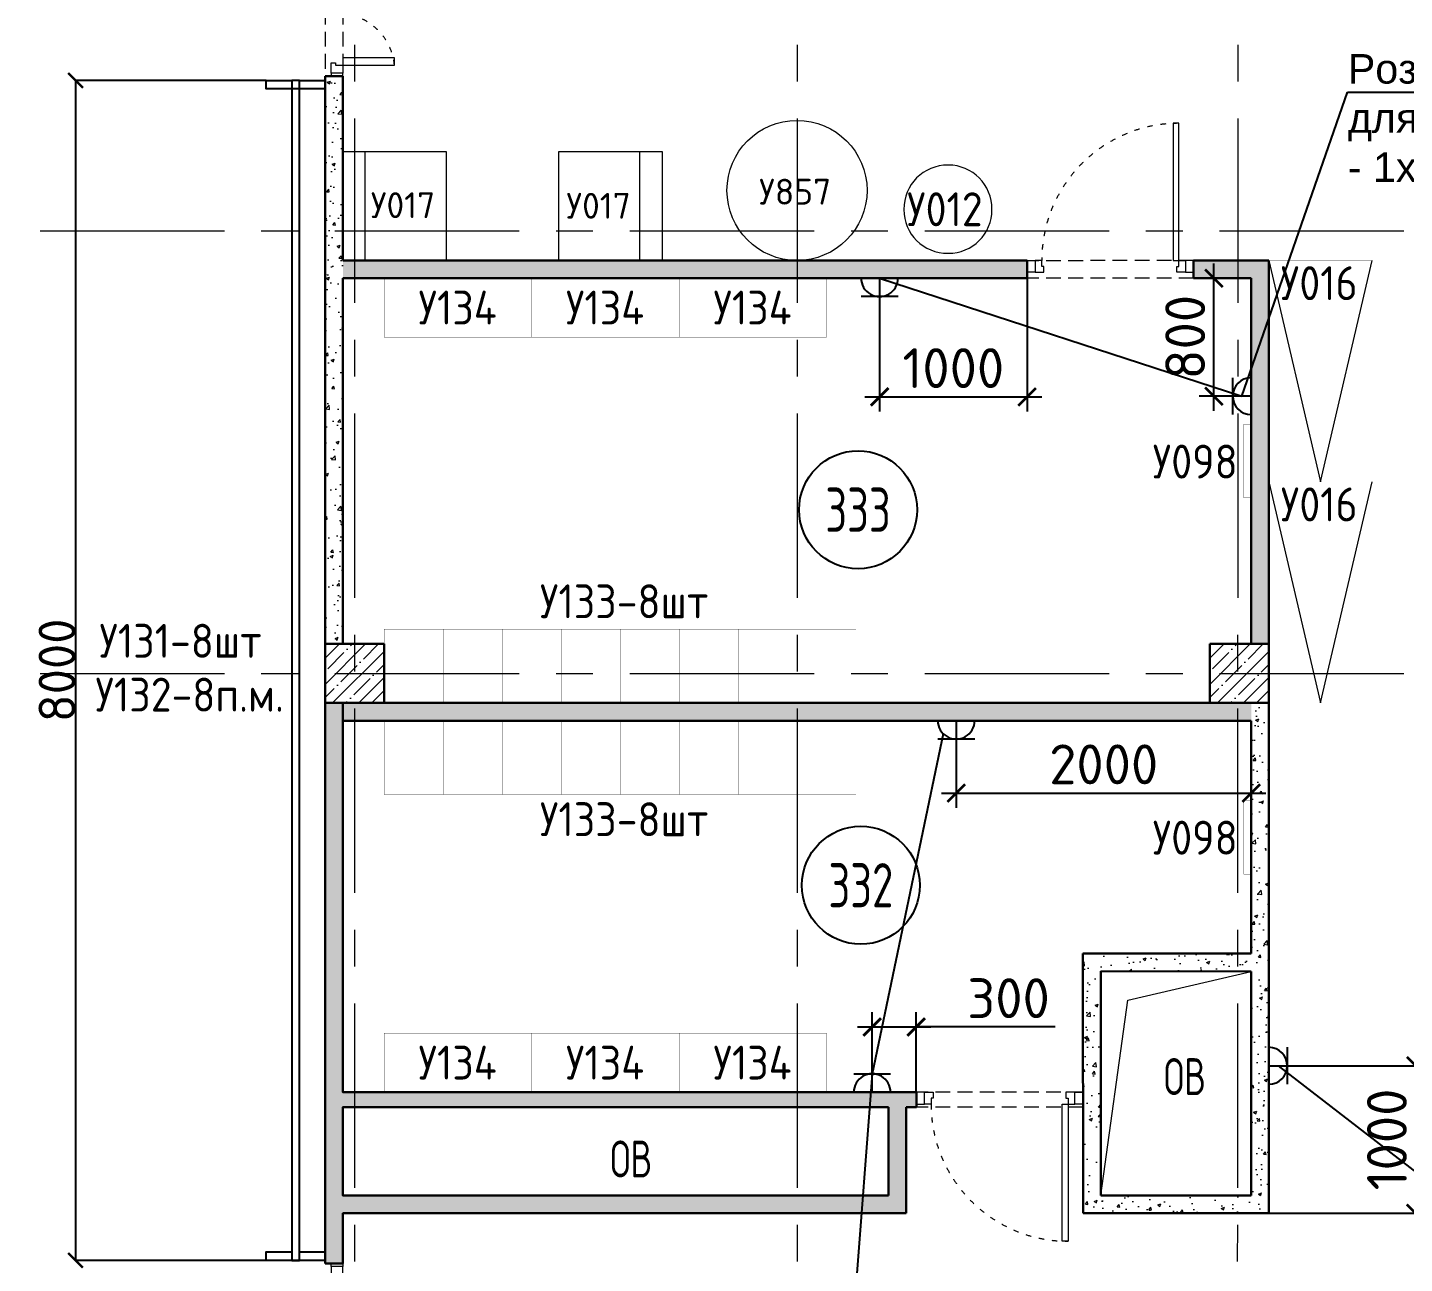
# Model space of a CAD drawing. Header units: millimetres. Extents: x -8417289 to 9420486, y 0 to 166066.
# Drawn here: x 61424 to 70762, y 108601 to 116980 of the extents above; entities that cross this region are included whole.
import ezdxf
from ezdxf import colors
from ezdxf.entities.mleader import LeaderData, LeaderLine
from ezdxf.enums import TextEntityAlignment as Align
from ezdxf.math import Vec2, Vec3

# ---------------------------------------------------------------- set-up
doc = ezdxf.new("R2010")
doc.units = ezdxf.units.MM
doc.header["$MEASUREMENT"] = 0
doc.header["$PDMODE"] = 3
doc.header["$PDSIZE"] = -4
for name, pattern in [('ACAD_ISO03W100', [30, 12, -18]), ('ADSK_Штриховая_ш2 п1', [3, 2, -1]), ('CENTER', [2, 1.25, -0.25, 0.25, -0.25])]:
    doc.linetypes.add(name, pattern=pattern)
doc.layers.get('0').update_dxf_attribs({"color": 250, "lineweight": 9})
doc.layers.get('Defpoints').update_dxf_attribs({"color": 6})
for name, color, linetype, lineweight in [('АР_Двери', 175, 'Continuous', 18), ('АР_Колонны', 250, 'Continuous', 30), ('АР_Колонны Штрих', 250, 'Continuous', 5), ('АР_Маркер экспликации', 239, 'Continuous', 13), ('АР_Номер помещения', 1, 'Continuous', 25), ('АР_Оси', 195, 'Continuous', 9), ('АР_Перегородки газоблок', 165, 'Continuous', 30), ('АР_Перегородки газоблок_Штрих', 165, 'Continuous', 5), ('АР_тонкая линия', 250, 'Continuous', 0), ('ТХ_мебель передв', 250, 'Continuous', 13), ('ТХ_ОСНОВНОЙ', 103, 'Continuous', 25)]:
    doc.layers.add(name, color=color, linetype=linetype, lineweight=lineweight)
for name, color, linetype in [('АР_Отверстия', 251, 'Continuous'), ('ТХ_мебель передв_поз', 251, 'Continuous'), ('ТХ_привязки ЭО', 96, 'Continuous'), ('ТХ_привязки_ЭО', 96, 'Continuous'), ('ТХ_размеры', 240, 'Continuous'), ('ТХ_розетки ЭО', 86, 'Continuous'), ('ТХ_спорт', 40, 'Continuous'), ('ТХ_спорт_поз', 40, 'Continuous')]:
    doc.layers.add(name, color=color, linetype=linetype)
doc.styles.add('GOST 2.304', font='CS_Gost2304.shx')
doc.styles.add('gost_A', font='CS_Gost2304.shx', dxfattribs={"width": 0.71})
doc.styles.add('ICOCPEUR', font='isocpeur.TTF')
doc.styles.add('ISOCPEUR', font='isocpeur.TTF')
doc.styles.add('ISOCPEUR_1', font='isocpeur.TTF', dxfattribs={"width": 0.9, "height": 250})
doc.dimstyles.new('R_100', dxfattribs={"dimtxt": 270, "dimasz": 120, "dimexe": 100, "dimexo": 0, "dimgap": 60, "dimtad": 1, "dimdec": 0, "dimrnd": 50, "dimzin": 0, "dimdsep": 46, "dimtxsty": 'ISOCPEUR', "dimblk": 'ARCHTICK', "dimcen": 0, "dimdle": 100, "dimclrd": 256, "dimclre": 256, "dimclrt": 256, "dimadec": 0, "dimazin": 0, "dimtfac": 2, "dimtdec": 0, "dimtofl": 0, "dimtmove": 1, "dimatfit": 3, "dimfxl": 1, "dimtvp": 3, "dimtolj": 1, "dimtzin": 0, "dimarcsym": 0})
doc.dimstyles.new('Копия SPDS', dxfattribs={"dimtxt": 250, "dimasz": 100, "dimexe": 0.5, "dimexo": 0.625, "dimtad": 1, "dimdec": 0, "dimrnd": 10, "dimtxsty": 'ISOCPEUR', "dimblk": 'ARCHTICK', "dimcen": 2.5, "dimdle": 0.5, "dimclrd": 256, "dimclre": 256, "dimclrt": 256, "dimadec": 0, "dimazin": 2, "dimtfac": 0.75, "dimtdec": 0, "dimtmove": 1, "dimatfit": 3, "dimfxl": 1, "dimtolj": 1, "dimarcsym": 1})
pattern_1 = [(50, (0, 0), (215.17805, -18.82564), [22.5, -247.5]), (355, (0, 0), (-41.6254, 225.65764), [18, -198]), (100.45144, (17.93, -1.57), (173.55265, 206.832), [19.12206, -210.34263]), (46.1842, (0, 60), (320.1724, -49.6558), [33.75, -371.25]), (96.63564, (26.68, 55.86), (280.3986, 292.2356), [28.6831, -315.5141]), (351.18416, (0, 60), (280.3986, 292.2356), [27, -297]), (21, (30, 45), (179.07212, -120.78567), [22.5, -247.5]), (326, (30, 45), (72.9946, 217.545), [18, -198]), (71.45144, (44.92, 34.93), (252.0667, 96.75935), [19.12206, -210.34263]), (37.5, (0, 0), (3.647957, 99.868156), [0, -195.6, 0, -201, 0, -198.75]), (7.5, (0, 0), (78.92086, 118.32351), [0, -114.6, 0, -191.1, 0, -75.75]), (327.5, (-66.9, 0), (160.14673, -6.76646), [0, -75, 0, -234, 0, -310.5]), (317.5, (-96.9, 0), (174.95585, 30.0315), [0, -97.5, 0, -155.4, 0, -220.5])]

# ---------------------------------------------------------------- blocks, each defined once
blk = doc.blocks.new('*U195')
blk.add_lwpolyline([(-100, 80), (-100, 1010), (-140, 1010), (-140, 80)], close=True)
for points in [[(-1130, 0), (-1130, 80), (-1075, 80), (-1075, 0), (-1130, 0)], [(-1075, 80), (-1075, 0), (-1015, 0), (-1015, 40), (-1030, 40), (-1030, 80), (-1075, 80)], [(-55, 80), (-55, 0), (-115, 0), (-115, 40), (-100, 40), (-100, 80), (-55, 80)], [(0, 0), (0, 80), (-55, 80), (-55, 0), (0, 0)]]:
    blk.add_lwpolyline(points)
at = {"linetype": 'ACAD_ISO03W100', "ltscale": 3}
blk.add_arc((-100, 80), 930, 90, 180, dxfattribs=at)
blk = doc.blocks.new('*U238')
for points in [[(-55, -80), (-55, 0), (-115, 0), (-115, -40), (-100, -40), (-100, -80), (-55, -80)], [(0, 0), (0, -80), (-55, -80), (-55, 0), (0, 0)], [(-1130, 0), (-1130, -80), (-1075, -80), (-1075, 0), (-1130, 0)], [(-1075, -80), (-1075, 0), (-1015, 0), (-1015, -40), (-1030, -40), (-1030, -80), (-1075, -80)]]:
    blk.add_lwpolyline(points)
blk.add_lwpolyline([(-100, -80), (-100, -1010), (-140, -1010), (-140, -80)], close=True)
at = {"linetype": 'ACAD_ISO03W100', "ltscale": 3}
blk.add_arc((-100, -80), 930, 180, 270, dxfattribs=at)
blk = doc.blocks.new('*U219')
at = {"layer": 'АР_Номер помещения', "color": 7}
blk.add_circle((-20539.9, 1975.5), 400, dxfattribs=at)
at = {"color": 7, "style": 'ISOCPEUR', "width": 0.7, "flags": 1}
blk.add_attdef('КАТЕГОРИЯ', (-499.2, -2092.2), '', height=250, dxfattribs=at)
at = {"layer": 'АР_Номер помещения', "color": 7, "style": 'ISOCPEUR', "width": 0.7}
blk.add_attdef('НОМЕР_ПОМЕЩЕНИЯ', text='', height=300, dxfattribs=at).set_placement((-20539.9, 1975.5), align=Align.MIDDLE_CENTER)
blk = doc.blocks.new('*U220')
at = {"layer": 'АР_Номер помещения', "color": 7}
blk.add_circle((-20521, 2322.4), 400, dxfattribs=at)
at = {"color": 7, "style": 'ISOCPEUR', "width": 0.7, "flags": 1}
blk.add_attdef('КАТЕГОРИЯ', (-499.2, -2092.2), '', height=250, dxfattribs=at)
at = {"layer": 'АР_Номер помещения', "color": 7, "style": 'ISOCPEUR', "width": 0.7}
blk.add_attdef('НОМЕР_ПОМЕЩЕНИЯ', text='', height=300, dxfattribs=at).set_placement((-20521, 2322.4), align=Align.MIDDLE_CENTER)
blk = doc.blocks.new('Полуторная_на лестницу')
for points in [[(75, 80), (75, 1080), (124.9, 1080), (124.9, 80)], [(1375.1, 430), (1375.1, 80), (1425, 80), (1425, 430)]]:
    blk.add_lwpolyline(points, close=True)
for points in [[(0, 0), (0, 80), (20, 80), (20, 0), (0, 0)], [(20, 80), (20, 0), (90, 0), (90, 30), (75, 30), (75, 80), (20, 80)], [(1480, 80), (1480, 0), (1410, 0), (1410, 30), (1425, 30), (1425, 80), (1480, 80)], [(1500, 0), (1500, 80), (1480, 80), (1480, 0), (1500, 0)]]:
    blk.add_lwpolyline(points)
at = {"linetype": 'ACAD_ISO03W100', "ltscale": 3}
for centre, radius, start, end in [((75, 80), 1000, 0, 90), ((1465.4, 39.6), 392.5, 95.90754, 174.09246)]:
    blk.add_arc(centre, radius, start, end, dxfattribs=at)
blk = doc.blocks.new('У016')
at = {"layer": 'ТХ_мебель передв', "lineweight": 0, "ltscale": 100, "transparency": 33554687}
for p, q in [((-49562.5, 37416.5), (-49212.5, 35916.5)), ((-49212.5, 35916.5), (-48862.5, 37416.5))]:
    blk.add_line(p, q, dxfattribs=at)
at = {"layer": 'ТХ_мебель передв', "lineweight": 0, "ltscale": 100, "transparency": 33554687, "const_width": 1}
blk.add_lwpolyline([(-49562.5, 37416.5), (-49562.5, 35916.5), (-48862.5, 35916.5), (-48862.5, 37416.5)], close=True, dxfattribs=at)
blk = doc.blocks.new('У132')
at = {"ltscale": 250.120383, "flags": 128}
for points in [[(231152.1, -178827.1), (230977.1, -178827.1), (230977.1, -178770.1), (231377.1, -178770.1), (231377.1, -178827.1), (231202.1, -178827.1)], [(231202.1, -185884.1), (231202.1, -178770.1), (231152.1, -178770.1), (231152.1, -185884.1)], [(231152.1, -185656.1), (231152.1, -186770.1), (231202.1, -186770.1), (231202.1, -185656.1)], [(231152.1, -186770.1), (230977.1, -186770.1), (230977.1, -186713.1), (231377.1, -186713.1), (231377.1, -186770.1), (231202.1, -186770.1)]]:
    blk.add_lwpolyline(points, dxfattribs=at)
blk = doc.blocks.new('У133')
at = {"ltscale": 0.1, "const_width": 2}
blk.add_lwpolyline([(164687.7, -95912), (165187.7, -95912), (165187.7, -96312), (164687.7, -96312)], close=True, dxfattribs=at)
blk = doc.blocks.new('У134')
at = {"ltscale": 0.1, "const_width": 2}
blk.add_lwpolyline([(165061.8, -97246.7), (166061.8, -97246.7), (166061.8, -97646.7), (165061.8, -97646.7)], close=True, dxfattribs=at)
blk = doc.blocks.new('У017')
at = {"layer": 'ТХ_мебель передв'}
blk.add_lwpolyline([(252941.7, -218301.8), (253681.7, -218301.8), (253681.7, -219001.8), (252941.7, -219001.8)], close=True, dxfattribs=at)
blk.add_lwpolyline([(252941.7, -219001.8), (252941.7, -218851.8), (253681.7, -218851.8), (253681.7, -219001.8)], dxfattribs=at)
blk = doc.blocks.new('У012')
at = {"layer": 'ТХ_мебель передв'}
blk.add_open_spline([(-181454, 44963.5, -0.6), (-181454, 44799.5, -0.6), (-181586.3, 44667.2, -0.6), (-181750.4, 44667.2, -0.6), (-181919.7, 44667.2, -0.6), (-182052, 44799.5, -0.6), (-182052, 44963.5, -0.6), (-182052, 45132.9, -0.6), (-181919.7, 45265.2, -0.6), (-181750.4, 45265.2, -0.6), (-181586.3, 45265.2, -0.6), (-181454, 45132.9, -0.6), (-181454, 44963.5, -0.6)], degree=3, knots=[0, 0, 0, 0, 1, 1, 1, 2, 2, 2, 3, 3, 3, 4, 4, 4, 4], dxfattribs=at)
blk = doc.blocks.new('_ArchTick')
at = {"color": 0, "linetype": 'ByBlock', "const_width": 0.15}
blk.add_lwpolyline([(-0.5, -0.5), (0.5, 0.5)], dxfattribs=at)
blk = doc.blocks.new('*D2522')
at = {"layer": 'Defpoints', "color": 0, "lineweight": 13, "transparency": 16777216}
for p in [(63042.4, 116621.7), (61749.4, 108621.7), (63042.4, 108621.7)]:
    blk.add_point(p, dxfattribs=at)
at = {"layer": 'ТХ_размеры', "lineweight": -2, "transparency": 16777216}
for p, q in [((63041.8, 116621.7), (61748.9, 116621.7)), ((61749.4, 116622.2), (61749.4, 108621.2)), ((63041.8, 108621.7), (61748.9, 108621.7))]:
    blk.add_line(p, q, dxfattribs=at)
at = {"layer": 'ТХ_размеры', "lineweight": -2, "transparency": 16777216, "xscale": 100, "yscale": 100, "zscale": 100}
for p, rotation in [((61749.4, 116621.7), 90), ((61749.4, 108621.7), 270)]:
    blk.add_blockref('_ArchTick', p, dxfattribs=dict(at, rotation=rotation))
at = {"layer": 'ТХ_размеры', "transparency": 16777216, "insert": (61623.8, 112621.7), "char_height": 250, "attachment_point": 5, "rotation": 90, "style": 'ISOCPEUR'}
blk.add_mtext('\\A1;8000', dxfattribs=at)
blk = doc.blocks.new('*U3110')
at = {"color": 0, "linetype": 'ByBlock', "lineweight": -2}
for p, q in [((0, 2.5), (0, -2.5)), ((2.5, 2.5), (2.5, -2.5)), ((0, 0), (2.5, 0)), ((2.5, 0), (5, 0))]:
    blk.add_line(p, q, dxfattribs=at)
blk.add_arc((0, 0), 2.5, 270, 90, dxfattribs=at)
at = {"style": 'GOST 2.304', "width": 0.8, "flags": 1}
blk.add_attdef('MARKA', (-9.86, 4.54), '', height=2.5, dxfattribs=at)
at = {"ltscale": 50, "style": 'gost_A', "width": 0.71}
blk.add_attdef('№GRUP', text='', height=2.5, dxfattribs=at).set_placement((5.14, 6.05), align=Align.MIDDLE_CENTER)
blk = doc.blocks.new('*D3157')
at = {"layer": 'Defpoints', "color": 0, "linetype": 'ByBlock', "lineweight": 13, "ltscale": 500, "transparency": 16777216}
for p in [(68202.4, 115280.7), (67202.4, 115030.7), (68202.4, 114476)]:
    blk.add_point(p, dxfattribs=at)
at = {"layer": 'ТХ_привязки_ЭО', "linetype": 'ByBlock', "lineweight": -2, "ltscale": 500, "transparency": 16777216}
for p, q in [((68202.4, 115280.7), (68202.4, 114376)), ((67202.4, 115030.7), (67202.4, 114376)), ((67102.4, 114476), (68302.4, 114476))]:
    blk.add_line(p, q, dxfattribs=at)
at = {"layer": 'ТХ_привязки_ЭО', "linetype": 'ByBlock', "lineweight": -2, "ltscale": 500, "transparency": 16777216, "xscale": 120, "yscale": 120, "zscale": 120, "rotation": 180}
blk.add_blockref('_ArchTick', (67202.4, 114476), dxfattribs=at)
at = {"layer": 'ТХ_привязки_ЭО', "linetype": 'ByBlock', "lineweight": -2, "ltscale": 500, "transparency": 16777216, "xscale": 120, "yscale": 120, "zscale": 120}
blk.add_blockref('_ArchTick', (68202.4, 114476), dxfattribs=at)
at = {"layer": 'ТХ_привязки_ЭО', "linetype": 'ByBlock', "lineweight": 13, "ltscale": 500, "transparency": 16777216, "insert": (67702.4, 114671), "char_height": 270, "attachment_point": 5, "style": 'ISOCPEUR'}
blk.add_mtext('\\A1;1000', dxfattribs=at)
blk = doc.blocks.new('*D3158')
at = {"layer": 'Defpoints', "color": 0, "linetype": 'ByBlock', "lineweight": 13, "ltscale": 500, "transparency": 16777216}
for p in [(69470, 115280.7), (69534.9, 115280.7), (69534.9, 114480.7)]:
    blk.add_point(p, dxfattribs=at)
at = {"layer": 'ТХ_привязки_ЭО', "linetype": 'ByBlock', "lineweight": -2, "ltscale": 500, "transparency": 16777216}
for p, q in [((69470, 114380.7), (69470, 115380.7)), ((69534.9, 115280.7), (69370, 115280.7)), ((69534.9, 114480.7), (69370, 114480.7))]:
    blk.add_line(p, q, dxfattribs=at)
at = {"layer": 'ТХ_привязки_ЭО', "linetype": 'ByBlock', "lineweight": -2, "ltscale": 500, "transparency": 16777216, "xscale": 120, "yscale": 120, "zscale": 120}
for p, rotation in [((69470, 115280.7), 90), ((69470, 114480.7), 270)]:
    blk.add_blockref('_ArchTick', p, dxfattribs=dict(at, rotation=rotation))
at = {"layer": 'ТХ_привязки_ЭО', "linetype": 'ByBlock', "lineweight": 13, "ltscale": 500, "transparency": 16777216, "insert": (69275, 114880.7), "char_height": 270, "attachment_point": 5, "rotation": 90, "style": 'ISOCPEUR'}
blk.add_mtext('\\A1;800', dxfattribs=at)
blk = doc.blocks.new('*D3159')
at = {"layer": 'Defpoints', "color": 0, "linetype": 'ByBlock', "lineweight": 13, "ltscale": 500, "transparency": 16777216}
for p in [(69722.4, 112280.7), (67722.4, 112030.7), (69722.4, 111789.5)]:
    blk.add_point(p, dxfattribs=at)
at = {"layer": 'ТХ_привязки_ЭО', "linetype": 'ByBlock', "lineweight": -2, "ltscale": 500, "transparency": 16777216}
for p, q in [((69722.4, 112280.7), (69722.4, 111689.5)), ((67722.4, 112030.7), (67722.4, 111689.5)), ((67622.4, 111789.5), (69822.4, 111789.5))]:
    blk.add_line(p, q, dxfattribs=at)
at = {"layer": 'ТХ_привязки_ЭО', "linetype": 'ByBlock', "lineweight": -2, "ltscale": 500, "transparency": 16777216, "xscale": 120, "yscale": 120, "zscale": 120, "rotation": 180}
blk.add_blockref('_ArchTick', (67722.4, 111789.5), dxfattribs=at)
at = {"layer": 'ТХ_привязки_ЭО', "linetype": 'ByBlock', "lineweight": -2, "ltscale": 500, "transparency": 16777216, "xscale": 120, "yscale": 120, "zscale": 120}
blk.add_blockref('_ArchTick', (69722.4, 111789.5), dxfattribs=at)
at = {"layer": 'ТХ_привязки_ЭО', "linetype": 'ByBlock', "lineweight": 13, "ltscale": 500, "transparency": 16777216, "insert": (68722.4, 111984.5), "char_height": 270, "attachment_point": 5, "style": 'ISOCPEUR'}
blk.add_mtext('\\A1;2000', dxfattribs=at)
blk = doc.blocks.new('*D3160')
at = {"layer": 'Defpoints', "color": 0, "linetype": 'ByBlock', "lineweight": 13, "ltscale": 500, "transparency": 16777216}
for p in [(67450.4, 110204), (67152.2, 110011.2), (67450.4, 109761.2)]:
    blk.add_point(p, dxfattribs=at)
at = {"layer": 'ТХ_привязки_ЭО', "linetype": 'ByBlock', "lineweight": -2, "ltscale": 500, "transparency": 16777216}
for p, q in [((67152.2, 110011.2), (67152.2, 110304)), ((67450.4, 109761.2), (67450.4, 110304)), ((67052.2, 110204), (67550.4, 110204)), ((68393.5, 110204), (67450.4, 110204))]:
    blk.add_line(p, q, dxfattribs=at)
at = {"layer": 'ТХ_привязки_ЭО', "linetype": 'ByBlock', "lineweight": -2, "ltscale": 500, "transparency": 16777216, "xscale": 120, "yscale": 120, "zscale": 120, "rotation": 180}
blk.add_blockref('_ArchTick', (67152.2, 110204), dxfattribs=at)
at = {"layer": 'ТХ_привязки_ЭО', "linetype": 'ByBlock', "lineweight": -2, "ltscale": 500, "transparency": 16777216, "xscale": 120, "yscale": 120, "zscale": 120}
blk.add_blockref('_ArchTick', (67450.4, 110204), dxfattribs=at)
at = {"layer": 'ТХ_привязки_ЭО', "linetype": 'ByBlock', "lineweight": 13, "ltscale": 500, "transparency": 16777216, "insert": (68077, 110399), "char_height": 270, "attachment_point": 5, "style": 'ISOCPEUR'}
blk.add_mtext('\\A1;300', dxfattribs=at)
blk = doc.blocks.new('*D3162')
at = {"layer": 'Defpoints', "color": 0, "linetype": 'ByBlock', "lineweight": 13, "ltscale": 500, "transparency": 16777216}
for p in [(70092.4, 109941.2), (69842.4, 108941.2), (70838, 108941.2)]:
    blk.add_point(p, dxfattribs=at)
at = {"layer": 'ТХ_привязки_ЭО', "linetype": 'ByBlock', "lineweight": -2, "ltscale": 500, "transparency": 16777216}
for p, q in [((70838, 110041.2), (70838, 108841.2)), ((70092.4, 109941.2), (70938, 109941.2)), ((69842.4, 108941.2), (70938, 108941.2))]:
    blk.add_line(p, q, dxfattribs=at)
at = {"layer": 'ТХ_привязки_ЭО', "linetype": 'ByBlock', "lineweight": -2, "ltscale": 500, "transparency": 16777216, "xscale": 120, "yscale": 120, "zscale": 120}
for p, rotation in [((70838, 109941.2), 90), ((70838, 108941.2), 270)]:
    blk.add_blockref('_ArchTick', p, dxfattribs=dict(at, rotation=rotation))
at = {"layer": 'ТХ_привязки_ЭО', "linetype": 'ByBlock', "lineweight": 13, "ltscale": 500, "transparency": 16777216, "insert": (70643, 109441.2), "char_height": 270, "attachment_point": 5, "rotation": 90, "style": 'ISOCPEUR'}
blk.add_mtext('\\A1;1000', dxfattribs=at)
blk = doc.blocks.new('_None')

msp = doc.modelspace()

# ---------------------------------------------------------------- hatches: boundary and pattern name
at = {"layer": 'АР_Колонны Штрих', "ltscale": 100}
h = msp.add_hatch(dxfattribs=at)
h.set_pattern_fill('ANSI35', color=256, scale=500)
h.set_pattern_definition([(45, (-893609.7, 152672.16), (-88.388348, 88.388348), []), (45, (-893521.31, 152672.16), (-88.388348, 88.388348), [156.25, -31.25, 0, -31.25])])
h.paths.add_polyline_path([(63842.4, 112800.7), (63442.4, 112800.7), (63442.4, 112400.7), (63842.4, 112400.7)])
h = msp.add_hatch(dxfattribs=at)
h.set_pattern_fill('ANSI35', color=256, scale=500)
h.set_pattern_definition([(45, (-887609.7, 152672.16), (-88.388348, 88.388348), []), (45, (-887521.31, 152672.16), (-88.388348, 88.388348), [156.25, -31.25, 0, -31.25])])
h.paths.add_polyline_path([(69842.4, 112800.7), (69442.4, 112800.7), (69442.4, 112400.7), (69842.4, 112400.7)])
at = {"layer": 'АР_Перегородки газоблок_Штрих', "ltscale": 100}
h = msp.add_hatch(dxfattribs=at)
h.set_pattern_fill('AR-CONC', color=256, scale=30)
h.set_pattern_definition([(50, (-280, -9e-11), (215.17805, -18.82564), [22.5, -247.5]), (355, (-280, -9e-11), (-41.6254, 225.65764), [18, -198]), (100.45144, (-262.07, -1.57), (173.55265, 206.832), [19.12206, -210.34263]), (46.1842, (-280, 60), (320.1724, -49.6558), [33.75, -371.25]), (96.63564, (-253.32, 55.86), (280.3986, 292.2356), [28.6831, -315.5141]), (351.18416, (-280, 60), (280.3986, 292.2356), [27, -297]), (21, (-250, 45), (179.07212, -120.78567), [22.5, -247.5]), (326, (-250, 45), (72.9946, 217.545), [18, -198]), (71.45144, (-235.08, 34.93), (252.0667, 96.75935), [19.12206, -210.34263]), (37.5, (-280, -9e-11), (3.647957, 99.868156), [0, -195.6, 0, -201, 0, -198.75]), (7.5, (-280, -9e-11), (78.92086, 118.32351), [0, -114.6, 0, -191.1, 0, -75.75]), (327.5, (-346.9, -9e-11), (160.14673, -6.76646), [0, -75, 0, -234, 0, -310.5]), (317.5, (-376.9, -9e-11), (174.95585, 30.0315), [0, -97.5, 0, -155.4, 0, -220.5])])
h.paths.add_polyline_path([(63442.4, 112920.7), (63442.4, 112800.7), (63442.4, 112800.7), (63442.4, 112920.7), (63442.4, 116650.7), (63562.4, 116650.7), (63562.4, 112800.7), (63442.4, 112800.7), (63442.4, 112920.7), (63442.4, 112920.7), (63442.4, 112800.7), (63442.4, 112920.7)])
h = msp.add_hatch(dxfattribs=at)
h.set_pattern_fill('AR-CONC', color=256, scale=30)
h.set_pattern_definition(pattern_1)
h.paths.add_polyline_path([(69332.4, 115400.7), (69332.4, 115280.7), (69722.4, 115280.7), (69722.4, 112800.7), (69842.4, 112800.7), (69842.4, 115400.7)])
h.paths.add_polyline_path([(68202.4, 115280.7), (68202.4, 115400.7), (63562.4, 115400.7), (63562.4, 115280.7)])
h = msp.add_hatch(dxfattribs=at)
h.set_pattern_fill('AR-CONC', color=256, scale=30)
h.set_pattern_definition(pattern_1)
h.paths.add_polyline_path([(63562.4, 112400.7), (63442.4, 112400.7), (63442.4, 108600.7), (63562.4, 108600.7), (63562.4, 108941.2), (67382.4, 108941.2), (67382.4, 109661.2), (67262.4, 109661.2), (67262.4, 109061.2), (63562.4, 109061.2), (63562.4, 109661.2), (63562.4, 109614.7), (63562.4, 109061.2), (63562.4, 109061.2), (63562.4, 109661.2), (67452.2, 109661.2), (67452.2, 109761.2), (63562.4, 109761.2)])
h = msp.add_hatch(dxfattribs=at)
h.set_pattern_fill('AR-CONC', color=256, scale=30)
h.set_pattern_definition(pattern_1)
h.paths.add_polyline_path([(69722.4, 112400.7), (63442.4, 112400.7), (63442.4, 112280.7), (69722.4, 112280.7)])
h = msp.add_hatch(dxfattribs=at)
h.set_pattern_fill('AR-CONC', color=256, scale=30)
h.set_pattern_definition(pattern_1)
h.paths.add_polyline_path([(68702.9, 110582.5), (69722.4, 110581.1), (69722.4, 110701.1), (68580.1, 110702.5), (68582.9, 108941.2), (69842.4, 108941.2), (69842.4, 112400.7), (69722.4, 112400.7), (69722.4, 109061.2), (68702.9, 109061.2)])

# ---------------------------------------------------------------- linework, layer by layer
at = {"layer": 'АР_Колонны', "ltscale": 100}
for points in [[(63442.4, 112800.7), (63842.4, 112800.7), (63842.4, 112400.7), (63442.4, 112400.7)], [(69442.4, 112800.7), (69842.4, 112800.7), (69842.4, 112400.7), (69442.4, 112400.7)]]:
    msp.add_lwpolyline(points, close=True, dxfattribs=at)
at = {"layer": 'АР_Оси', "linetype": 'CENTER', "ltscale": 1000}
for p, q in [((63642.4, 134363.2), (63642.4, 78630.8)), ((66642.4, 134363.2), (66642.4, 78630.8)), ((69642.4, 134363.2), (69612.4, 78630.8)), ((45508.7, 115600.7), (128687.1, 115600.7)), ((45508.7, 112600.7), (128687.1, 112600.7))]:
    msp.add_line(p, q, dxfattribs=at)
at = {"layer": 'АР_Перегородки газоблок', "ltscale": 100}
for points in [[(63442.4, 112800.7), (63442.4, 116650.7)], [(63442.4, 116650.7), (63562.4, 116650.7)], [(63562.4, 115400.7), (63562.4, 116650.7)], [(63562.4, 115400.7), (68202.4, 115400.7)], [(68202.4, 115400.7), (68202.4, 115280.7)], [(69332.4, 115400.7), (69842.4, 115400.7)], [(69332.4, 115400.7), (69332.4, 115280.7)], [(69842.4, 112800.7), (69842.4, 115400.7)], [(63562.4, 112800.7), (63562.4, 115280.7)], [(68202.4, 115280.7), (63562.4, 115280.7)], [(69722.4, 115280.7), (69332.4, 115280.7)], [(69722.4, 112800.7), (69722.4, 115280.7)], [(63442.4, 108600.7), (63442.4, 112400.7)], [(63562.4, 112400.7), (63562.4, 109761.2), (67452.2, 109761.2), (67452.2, 109661.2)], [(63842.4, 112400.7), (69442.4, 112400.7)], [(69842.4, 112400.7), (69842.4, 108941.2)], [(69722.4, 112280.7), (63562.4, 112280.7)], [(69722.4, 112280.7), (69722.4, 110701.1)], [(68580.1, 110702.5), (69722.4, 110701.1)], [(68582.9, 108941.2), (68580.1, 110702.5)], [(69722.4, 110581.1), (68702.9, 110582.5)], [(68702.9, 110582.5), (68702.9, 109061.2)], [(69722.4, 110581.1), (69722.4, 109061.2)], [(67262.4, 109061.2), (63562.4, 109061.2), (63562.4, 109661.2), (67262.4, 109661.2)], [(67262.4, 109061.2), (67262.4, 109661.2)], [(67382.4, 108941.2), (67382.4, 109661.2)], [(67382.4, 109661.2), (67452.2, 109661.2)], [(68582.9, 109061.2), (68582.9, 109061.2)], [(68702.9, 109061.2), (69722.4, 109061.2)], [(63562.4, 108600.7), (63562.4, 108941.2), (67382.4, 108941.2)], [(68582.9, 108941.2), (69842.4, 108941.2)], [(63442.4, 108600.7), (63562.4, 108600.7)]]:
    msp.add_lwpolyline(points, dxfattribs=at)
msp.add_lwpolyline([(68581.6, 109734.7), (68581.6, 109734.7)], close=True, dxfattribs=at)
at = {"layer": 'АР_тонкая линия', "linetype": 'ADSK_Штриховая_ш2 п1', "ltscale": 50}
for p, q in [((63442.4, 118150.7), (63442.4, 116650.7)), ((63562.4, 118150.7), (63562.4, 116650.7)), ((69332.3, 115400.7), (68201.1, 115398.8)), ((69332.4, 115280.7), (68202.8, 115281.3)), ((68581.6, 109763), (67450.4, 109761.2)), ((68581.8, 109660.7), (67452.2, 109661.2)), ((63562.5, 107100.7), (63562.4, 108600.7))]:
    msp.add_line(p, q, dxfattribs=at)
at = {"layer": 'АР_тонкая линия', "color": 18, "ltscale": 100, "true_color": 0x000000}
msp.add_lwpolyline([(68702.9, 109061.2), (68886.4, 110386.8), (69722.4, 110581.1)], dxfattribs=at)
at = {"layer": 'ТХ_мебель передв', "const_width": 2}
for points in [[(69722.4, 114290.6), (69722.4, 113790.6), (69672.4, 113790.6), (69672.4, 114290.6)], [(69722.4, 111740.8), (69722.4, 111240.8), (69672.4, 111240.8), (69672.4, 111740.8)]]:
    msp.add_lwpolyline(points, close=True, dxfattribs=at)
at = {"layer": 'ТХ_мебель передв', "ltscale": 0.1}
msp.add_circle((66642.4, 115875.7), 475, dxfattribs=at)

# ---------------------------------------------------------------- block references
at = {"layer": 'АР_Двери', "rotation": 270}
msp.add_blockref('Полуторная_на лестницу', (63482.4, 118150.7), dxfattribs=at)
at = {"layer": 'АР_Двери'}
for name, p in [('*U195', (69332.4, 115320.7)), ('*U238', (68581.6, 109761.2))]:
    msp.add_blockref(name, p, dxfattribs=at)
at = {"layer": 'АР_Двери', "xscale": -1, "rotation": 270}
msp.add_blockref('Полуторная_на лестницу', (63482.4, 107100.7), dxfattribs=at)
at = {"layer": 'АР_Маркер экспликации'}
ref = msp.add_blockref('*U219', (87596.4, 111735.4), dxfattribs=at)
ref.add_attrib('НОМЕР_ПОМЕЩЕНИЯ', '333', dxfattribs={"layer": 'АР_Номер помещения', "color": 7, "height": 300, "style": 'ISOCPEUR', "width": 0.7}).set_placement((67056.5, 113711), align=Align.MIDDLE_CENTER)
ref = msp.add_blockref('*U220', (87596.4, 108842.4), dxfattribs=at)
ref.add_attrib('НОМЕР_ПОМЕЩЕНИЯ', '332', dxfattribs={"layer": 'АР_Номер помещения', "color": 7, "height": 300, "style": 'ISOCPEUR', "width": 0.7}).set_placement((67075.4, 111164.8), align=Align.MIDDLE_CENTER)
at = {"layer": 'ТХ_мебель передв'}
for name, p in [('У012', (249418.5, 70782.2, 0.6)), ('У016', (119404.9, 77984.2)), ('У134', (-101219.4, 212527.3)), ('У134', (-100219.4, 212527.3)), ('У134', (-99219.4, 212527.3)), ('У016', (119404.9, 76484.2)), ('У134', (-101219.4, 207407.9)), ('У134', (-100219.4, 207407.9)), ('У134', (-99219.4, 207407.9))]:
    msp.add_blockref(name, p, dxfattribs=at)
at = {"layer": 'ТХ_мебель передв', "rotation": 270}
for p in [(160154.4, 277588.3), (160554.4, 277588.3), (160954.4, 277588.3), (161354.4, 277588.3), (161754.4, 277588.3), (162154.4, 277588.3), (162554.4, 277588.3), (162954.4, 277588.3), (160154.4, 276968.3), (160554.4, 276968.3), (160954.4, 276968.3), (161354.4, 276968.3), (161754.4, 276968.3), (162154.4, 276968.3), (162554.4, 276968.3), (162954.4, 276968.3)]:
    msp.add_blockref('У133', p, dxfattribs=at)
at = {"layer": 'ТХ_ОСНОВНОЙ'}
for p, rotation in [((282564.2, 369082.4), 270), ((-153274.4, -137541), 90)]:
    msp.add_blockref('У017', p, dxfattribs=dict(at, rotation=rotation))
at = {"layer": 'ТХ_розетки ЭО', "linetype": 'ByBlock', "ltscale": 50, "xscale": 50, "yscale": 50, "zscale": 50}
for p, rotation in [((67202.4, 115280.7), 270), ((69722.4, 114480.7), 180), ((67722.4, 112280.7), 270), ((67152.2, 109761.2), 89.99999999999997)]:
    msp.add_blockref('*U3110', p, dxfattribs=dict(at, rotation=rotation))
msp.add_blockref('*U3110', (69842.4, 109941.2), dxfattribs=at)
at = {"layer": 'ТХ_спорт', "ltscale": 250.120383, "rotation": 180}
msp.add_blockref('У132', (294419.5, -70148.5), dxfattribs=at)

# ---------------------------------------------------------------- texts
at = {"layer": 'АР_Отверстия', "ltscale": 100, "char_height": 250, "attachment_point": 5, "line_spacing_factor": 0.7, "style": 'ICOCPEUR'}
for insert in [(69272.4, 109867.5), (65517.5, 109308.8)]:
    msp.add_mtext('\\A1;{\\W0.7;ОВ}', dxfattribs=dict(at, insert=insert))
at = {"layer": 'ТХ_мебель передв_поз', "color": 2, "style": 'ISOCPEUR'}
msp.add_text('У857', height=175, dxfattribs=at).set_placement((66385.4, 115779.7))
at = {"layer": 'ТХ_мебель передв_поз', "color": 2, "lineweight": 35, "style": 'ISOCPEUR'}
for p in [(63751.9, 115688.2), (65078.3, 115684.1)]:
    msp.add_text('У017', height=175, dxfattribs=at).set_placement(p)
at = {"layer": 'ТХ_мебель передв_поз', "color": 2, "style": 'ISOCPEUR_1', "width": 0.9}
msp.add_text('У012', height=230, dxfattribs=at).set_placement((67388.7, 115632.9))
at = {"layer": 'ТХ_мебель передв_поз', "color": 2, "lineweight": 35, "style": 'ISOCPEUR_1', "width": 0.9}
for p in [(69922.9, 115131.8), (69922.9, 113631.8)]:
    msp.add_text('У016', height=230, dxfattribs=at).set_placement(p)
at = {"layer": 'ТХ_мебель передв_поз', "style": 'ISOCPEUR_1', "width": 0.9}
for s, p in [('У134', (64075.1, 114966.4)), ('У134', (65075.1, 114966.4)), ('У134', (66075.1, 114966.4)), ('У098', (69054.3, 113922.3)), ('У133-8шт', (64898.7, 112974.9)), ('У133-8шт', (64898.7, 111497.5)), ('У098', (69054.3, 111372.5)), ('У134', (64075.1, 109847)), ('У134', (65075.1, 109847)), ('У134', (66075.1, 109847))]:
    msp.add_text(s, height=230, dxfattribs=at).set_placement(p)
at = {"layer": 'ТХ_спорт_поз', "style": 'ISOCPEUR_1', "width": 0.9}
for s, p in [('У131-8шт', (61911, 112707)), ('У132-8п.м.', (61884, 112342.2))]:
    msp.add_text(s, height=230, dxfattribs=at).set_placement(p)

# ---------------------------------------------------------------- dimensions: what is measured, and where the dimension line sits
at = {"layer": 'ТХ_привязки_ЭО', "linetype": 'ByBlock', "lineweight": 13, "ltscale": 500}
for base, p1, p2, picture, middle in [((69470, 115280.7), (69534.9, 114480.7), (69534.9, 115280.7), '*D3158', (69275, 114880.7)), ((70838, 108941.2), (70092.4, 109941.2), (69842.4, 108941.2), '*D3162', (70643, 109441.2))]:
    dim = msp.add_linear_dim(base=base, p1=p1, p2=p2, angle=90, dimstyle='R_100', override={"dimpost": '\\X'}, dxfattribs=at)
    dim.commit()
    dim.dimension.update_dxf_attribs({"geometry": picture, "text_midpoint": middle})
for base, p1, p2, picture, middle in [((68202.4, 114476), (67202.4, 115030.7), (68202.4, 115280.7), '*D3157', (67702.4, 114671)), ((69722.4, 111789.5), (67722.4, 112030.7), (69722.4, 112280.7), '*D3159', (68722.4, 111984.5))]:
    dim = msp.add_linear_dim(base=base, p1=p1, p2=p2, dimstyle='R_100', override={"dimpost": '\\X'}, dxfattribs=at)
    dim.commit()
    dim.dimension.update_dxf_attribs({"geometry": picture, "text_midpoint": middle})
dim = msp.add_linear_dim(base=(67450.4, 110204), p1=(67152.2, 110011.2), p2=(67450.4, 109761.2), dimstyle='R_100', override={"dimpost": '\\X'}, dxfattribs=at)
dim.commit()
dim.dimension.update_dxf_attribs({"geometry": '*D3160', "text_midpoint": (68077, 110204), "dimtype": 160})
at = {"layer": 'ТХ_размеры'}
dim = msp.add_linear_dim(base=(61749.4, 108621.7), p1=(63042.4, 116621.7), p2=(63042.4, 108621.7), angle=90, dimstyle='Копия SPDS', dxfattribs=at)
dim.commit()
dim.dimension.update_dxf_attribs({"geometry": '*D2522', "text_midpoint": (61623.8, 112621.7)})

# ---------------------------------------------------------------- leaders
at = {"layer": 'ТХ_привязки ЭО'}
ml = msp.add_multileader_mtext('Standard', dxfattribs=at)
ml.set_content('{\\fArial|b0|i0|c204|p34;Розетка на \\fArial|b0|i0|c0|p34;H-1800\\fArial|b0|i0|c204|p34;мм от УЧП\\Pдля подкл.:\\P- 1х0.5кВт/220В/1Ф - доп. оборуд-е}', color=256, style='ISOCPEUR')
ml.set_leader_properties()
ml.set_arrow_properties(name='NONE')
ml.build(insert=Vec2(0, 0))
ml.multileader.update_dxf_attribs({"text_left_attachment_type": 6, "text_right_attachment_type": 6, "dogleg_length": 0.36})
ctx = ml.context
ctx.base_point, ctx.char_height, ctx.plane_origin = Vec3(70376, 116541.2), 200, Vec3(85842.3, 110930.1)
ctx.left_attachment, ctx.right_attachment = 6, 6
notes = []
notes.append((ctx, [(0, (1, 1, 0), (70375.6, 116541.2), (1, 0), 0.36, [(0, [(67202.4, 115280.7), (69659.9, 114480.7)], 0, [])])]))
ctx.mtext.insert, ctx.mtext.width, ctx.mtext.flow_direction = Vec3(70378, 116800), 4801.524, 5
ml = msp.add_multileader_mtext('Standard', dxfattribs=at)
ml.set_content('{\\fArial|b0|i0|c204|p34;Розетка на \\fArial|b0|i0|c0|p34;H-1800\\fArial|b0|i0|c204|p34;мм от УЧП\\Pдля подкл.:\\P- 1х0.5кВт/220В/1Ф - доп. оборуд-е}', color=256, style='ISOCPEUR')
ml.set_leader_properties()
ml.set_arrow_properties(name='NONE')
ml.build(insert=Vec2(0, 0))
ml.multileader.update_dxf_attribs({"text_left_attachment_type": 6, "text_right_attachment_type": 6, "dogleg_length": 0.36})
ctx = ml.context
ctx.base_point, ctx.char_height, ctx.plane_origin = Vec3(62261.5, 104841.2), 200, Vec3(81041.8, 102485.4)
ctx.left_attachment, ctx.right_attachment = 6, 6
notes.append((ctx, [(1, (1, 1, 0), (66762.3, 104841.2), (-1, 0), 0.36, [(1, [(67634, 112192.3), (67152.2, 109886.2)], 0, [])])]))
ctx.mtext.insert, ctx.mtext.width, ctx.mtext.flow_direction = Vec3(62263.5, 105100), 4801.524, 5
ml = msp.add_multileader_mtext('Standard', dxfattribs=at)
ml.set_content('{\\fArial|b0|i0|c204|p34;Розетка на \\fArial|b0|i0|c0|p34;H-1800\\fArial|b0|i0|c204|p34;мм от УЧП\\Pдля подкл.:\\P- 1х0.5кВт/220В/1Ф - доп. оборуд-е}', color=256, style='ISOCPEUR')
ml.set_leader_properties()
ml.set_arrow_properties(name='NONE')
ml.build(insert=Vec2(0, 0))
ml.multileader.update_dxf_attribs({"text_left_attachment_type": 6, "text_right_attachment_type": 6, "dogleg_length": 0.36})
ctx = ml.context
ctx.base_point, ctx.char_height, ctx.plane_origin = Vec3(76398.4, 104918.2), 200, Vec3(91864.7, 99307)
ctx.left_attachment, ctx.right_attachment = 6, 6
notes.append((ctx, [(0, (1, 1, 0), (76398.1, 104918.2), (1, 0), 0.36, [(1, [(69904.9, 109941.2)], 0, [])])]))
ctx.mtext.insert, ctx.mtext.width, ctx.mtext.flow_direction = Vec3(76400.4, 105177), 4801.524, 5
for ctx, leaders in notes:
    for number, flags, end, landing, length, lines in leaders:
        leader = LeaderData()
        leader.index, (leader.has_last_leader_line, leader.has_dogleg_vector, leader.attachment_direction) = number, flags
        leader.last_leader_point, leader.dogleg_vector, leader.dogleg_length = Vec3(end), Vec3(landing), length
        for number, points, colour, breaks in lines:
            line = LeaderLine()
            line.index, line.vertices, line.color, line.breaks = number, Vec3.list(points), colors.encode_raw_color(colour), breaks
            leader.lines.append(line)
        ctx.leaders.append(leader)

doc.saveas('drawing.dxf')
